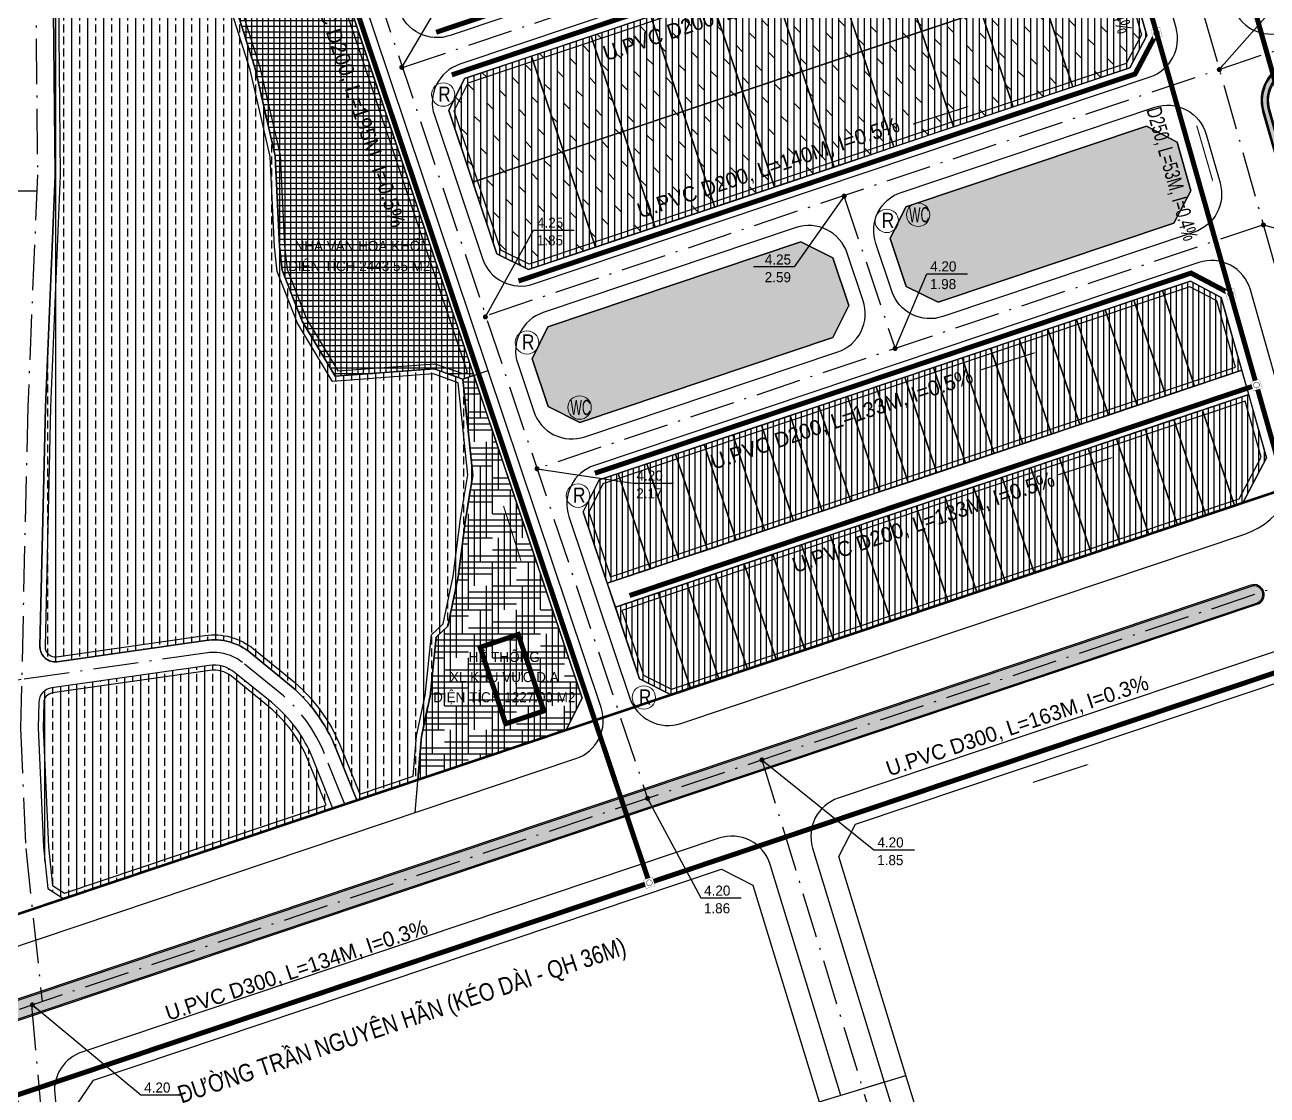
# Model space of a CAD drawing. Header units: metres. Extents: x 566631 to 571358, y 2062953 to 2068466.
# Drawn here: x 568263.9 to 568510.6, y 2065885.7 to 2066098.1 of the extents above; entities that cross this region are included whole.
import ezdxf
from ezdxf.enums import TextEntityAlignment as Align

# ---------------------------------------------------------------- set-up
doc = ezdxf.new("R2010")
doc.units = ezdxf.units.M
for name, pattern in [('ACAD_ISO10W100', [18.5, 12, -3, 0.5, -3]), ('CENTER', [2, 1.25, -0.25, 0.25, -0.25]), ('HIDDEN', [0.375, 0.25, -0.125])]:
    doc.linetypes.add(name, pattern=pattern)
doc.layers.get('0').update_dxf_attribs({"linetype": 'CONTINUOUS'})
doc.layers.add('boDnv', color=54, linetype='CONTINUOUS', lineweight=25)
for name, color, linetype in [('BoThamCo', 94, 'CONTINUOUS'), ('ChiaLo', 128, 'CENTER'), ('dat cong cong', 240, 'CONTINUOUS'), ('datHTKT', 20, 'CONTINUOUS'), ('datOBt', 42, 'CONTINUOUS'), ('datOlienke', 42, 'CONTINUOUS'), ('ddc', 32, 'CONTINUOUS'), ('ghi_chu', 7, 'CONTINUOUS'), ('hacth sdd', 8, 'CONTINUOUS'), ('hatchViaHe+LogDg', 129, 'CONTINUOUS'), ('LogDg', 7, 'CONTINUOUS'), ('LogDg phu', 7, 'CONTINUOUS'), ('loKBT', 42, 'CONTINUOUS'), ('LoLK', 6, 'CONTINUOUS'), ('RANHGIOI', 2, 'HIDDEN'), ('TimDg', 222, 'CONTINUOUS'), ('TNuoc Thai', 7, 'CONTINUOUS'), ('ViaHeS', 32, 'CONTINUOUS'), ('ViaHeSphu', 32, 'CONTINUOUS')]:
    doc.layers.add(name, color=color, linetype=linetype)
doc.styles.add('avantH', font='VHAVAN.ttf', dxfattribs={"height": 10})
doc.styles.add('DIADANH1', font='VHAVAN.ttf', dxfattribs={"height": 2})
doc.styles.add('rms', font='romans.shx', dxfattribs={"width": 0.7, "bigfont": 'vns.shx'})
doc.styles.add('solo', font='VHARIALN.ttf')
doc.styles.add('style1', font='VHARIALN.ttf', dxfattribs={"height": 1.2})
doc.styles.add('STYLE3', font='VHBODO.ttf', dxfattribs={"width": 0.8, "height": 2.2})
doc.linetypes.add('ADL', pattern='A,0.125,-0.15,["++",rms,S=0.5,R=0,X=0,Y=-0.2245],-1.35,1.125', length=2.75)
doc.linetypes.add('TNTN_LINE', pattern='A,0.5,-0.2,["TN",Standard,S=0.1,R=0,X=-0.1,Y=-0.05],-0.25', length=0.95)
doc.dimstyles.new('kichthuocnut', dxfattribs={"dimtxt": 1.1, "dimasz": 0.5, "dimexe": 0.5, "dimexo": 0.5, "dimgap": 0.5, "dimtad": 1, "dimzin": 0, "dimdsep": 46, "dimtxsty": 'solo', "dimblk": 'BOXFILLED', "dimcen": 0.09, "dimdle": 1, "dimclrd": 256, "dimclre": 256, "dimclrt": 7, "dimadec": 0, "dimazin": 0, "dimtfac": 1, "dimtix": 1, "dimtofl": 0, "dimtmove": 1, "dimatfit": 3, "dimldrblk": 'ARCHTICK', "dimfxl": 1, "dimtfill": 1, "dimtfillclr": 2, "dimtolj": 1, "dimtzin": 0, "dimlwd": -1, "dimlwe": -1, "dimarcsym": 0})

# ---------------------------------------------------------------- blocks, each defined once
blk = doc.blocks.new('hg')
at = {"layer": 'TNuoc Thai', "color": 7, "lineweight": 0, "const_width": 0.2}
blk.add_lwpolyline([(-2.5, -2.5), (2.5, -2.5), (2.5, 2.5), (-2.5, 2.5)], close=True, dxfattribs=at)
at = {"lineweight": 0}
blk.add_wipeout([(-2.5, 2.5), (2.5, 2.5), (2.5, -2.5), (-2.5, -2.5)], dxfattribs=at).dxf.layer = 'TNuoc Thai'
at = {"layer": 'TNuoc Thai', "color": 3, "lineweight": 0, "const_width": 0.25}
blk.add_lwpolyline([(-1.625, 0, 1), (1.625, 0, 1)], format="xyb", close=True, dxfattribs=at)

msp = doc.modelspace()

# ---------------------------------------------------------------- hatches: boundary and pattern name
h = msp.add_hatch()
h.set_pattern_fill('DOLMIT', color=40, scale=0.2, angle=90, style=0)
h.set_pattern_definition([(90, (568348.0354, 2066049.5479), (-1.27, 8e-17), []), (135, (568348.0354, 2066049.548), (-2.54, -2.54), [1.79605, -3.5921])])
h.paths.add_polyline_path([(568486.655, 2066096.008), (568483.281, 2066089.608), (568363.911, 2066049.548), (568357.58, 2066052.697), (568348.035, 2066081.138), (568351.185, 2066087.469), (568472.345, 2066128.13), (568478.451, 2066124.911)])
at = {"layer": 'hacth sdd'}
h = msp.add_hatch(dxfattribs=at)
h.set_pattern_fill('BRASS', color=57, scale=0.5, angle=90, style=0)
h.set_pattern_definition([(90, (568266.8794, 2065944.2158), (-3.175, 2e-16), []), (90, (568265.292, 2065944.2158), (-3.175, 2e-16), [1.5875, -0.79375])])
edge = h.paths.add_edge_path()
edge.add_line((568351.367, 2065999.908), (568352.814, 2066008.756))
edge.add_line((568352.814, 2066008.756), (568350.834, 2066027.838))
edge.add_line((568350.834, 2066027.838), (568345.173, 2066029.863))
edge.add_line((568345.173, 2066029.863), (568325.502, 2066028.388))
edge.add_line((568325.502, 2066028.388), (568318.928, 2066039.339))
edge.add_line((568318.928, 2066039.339), (568314.986, 2066049.424))
edge.add_line((568314.986, 2066049.424), (568314.464, 2066054.183))
edge.add_line((568314.464, 2066054.183), (568313.562, 2066072.149))
edge.add_line((568313.562, 2066072.149), (568309.59, 2066089.465))
edge.add_line((568309.59, 2066089.465), (568303.364, 2066109.111))
edge.add_line((568303.364, 2066109.111), (568305.458, 2066122.429))
edge.add_line((568305.458, 2066122.429), (568308.327, 2066126.268))
edge.add_line((568308.327, 2066126.268), (568298.825, 2066158.845))
edge.add_line((568298.825, 2066158.845), (568299.773, 2066167.626))
edge.add_line((568299.773, 2066167.626), (568305.156, 2066171.193))
edge.add_line((568305.156, 2066171.193), (568304.492, 2066173.17))
edge.add_line((568304.492, 2066173.17), (568298.181, 2066176.261))
edge.add_line((568298.181, 2066176.261), (568290.144, 2066173.452))
edge.add_line((568290.144, 2066173.452), (568271.612, 2066163.571))
edge.add_line((568271.612, 2066163.571), (568268.994, 2066159.159))
edge.add_line((568268.994, 2066159.159), (568269.885, 2066068.285))
edge.add_line((568269.885, 2066068.285), (568267.951, 2066022.267))
edge.add_line((568267.951, 2066022.267), (568266.879, 2065974.764))
edge.add_arc((568269.879, 2065974.697), 3, 178.70721, 278.15292)
edge.add_line((568270.304, 2065971.727), (568299.781, 2065975.95))
edge.add_arc((568301.411, 2065964.566), 11.5, 50.86865, 98.15292, ccw=False)
edge.add_line((568308.669, 2065973.487), (568316.054, 2065967.478))
edge.add_arc((568295.544, 2065942.268), 32.5, 21.86287, 50.86865, ccw=False)
edge.add_line((568325.706, 2065954.371), (568329.781, 2065944.216))
edge.add_line((568329.781, 2065944.216), (568341.902, 2065948.284))
edge.add_line((568341.902, 2065948.284), (568342.619, 2065956.87))
edge.add_line((568342.619, 2065956.87), (568344.331, 2065964.884))
edge.add_line((568344.331, 2065964.884), (568345.571, 2065976.577))
edge.add_line((568345.571, 2065976.577), (568347.85, 2065978.769))
edge.add_line((568347.85, 2065978.769), (568349.914, 2065988.549))
edge.add_line((568349.914, 2065988.549), (568351.367, 2065999.908))
at = {"layer": 'hacth sdd', "linetype": 'ByBlock'}
h = msp.add_hatch(dxfattribs=at)
h.set_pattern_fill('NET', color=1, scale=0.35, style=0)
h.set_pattern_definition([(0, (568303.3641, 2066027.8384), (0, 1.11125), []), (90, (568303.3641, 2066027.8384), (-1.11125, 7e-17), [])])
h.paths.add_polyline_path([(568319.027, 2066129.859), (568308.327, 2066126.268), (568305.458, 2066122.429), (568303.364, 2066109.111), (568309.59, 2066089.465), (568313.562, 2066072.149), (568314.464, 2066054.183), (568314.986, 2066049.424), (568318.928, 2066039.339), (568325.502, 2066028.388), (568345.173, 2066029.863), (568350.834, 2066027.838), (568353.019, 2066028.572)])
h.paths.add_polyline_path([(568315.548, 2066047.932), (568345.017, 2066047.932), (568345.017, 2066052.683), (568315.548, 2066052.683)], flags=25)
h.paths.add_polyline_path([(568316.233, 2066052.478), (568344.332, 2066052.478), (568344.332, 2066056.872), (568316.233, 2066056.872)], flags=24)
at = {"layer": 'hacth sdd'}
h = msp.add_hatch(dxfattribs=at)
h.set_pattern_fill('CROSS', color=64, scale=0.05, style=0)
h.set_pattern_definition([(0, (568509.63695, 2066071.72215), (0.3175, 0.3175), [0.15875, -0.47625]), (90, (568509.71632, 2066071.64277), (-0.3175, 0.3175), [0.15875, -0.47625])])
edge = h.paths.add_edge_path()
edge.add_arc((568517.345, 2066083.108), 7.75, 108.5515, 195.84764)
edge.add_line((568509.889, 2066080.991), (568512.418, 2066072.082))
edge.add_arc((568512.899, 2066072.219), 0.5, 195.84764, 285.84764)
edge.add_arc((568512.899, 2066072.219), 0.5, 285.84764, 375.84764)
edge.add_line((568513.38, 2066072.355), (568510.851, 2066081.264))
edge.add_arc((568517.345, 2066083.108), 6.75, 108.5515, 195.84764, ccw=False)
edge.add_line((568515.197, 2066089.507), (568554.765, 2066102.786))
edge.add_arc((568554.606, 2066103.26), 0.5, 288.5515, 378.5515)
edge.add_arc((568554.606, 2066103.26), 0.5, 18.5515, 108.5515)
edge.add_line((568554.447, 2066103.734), (568514.879, 2066090.455))
h = msp.add_hatch(dxfattribs=at)
h.set_pattern_fill('CROSS', color=64, scale=0.05, style=0)
h.set_pattern_definition([(0, (568435.68246, 2066043.07248), (0.3175, 0.3175), [0.15875, -0.47625]), (90, (568435.76183, 2066042.9931), (-0.3175, 0.3175), [0.15875, -0.47625])])
h.paths.add_polyline_path([(568492.029, 2066058.79), (568495.404, 2066065.19), (568492.667, 2066074.832), (568486.561, 2066078.051), (568438.832, 2066062.033), (568435.682, 2066055.702), (568438.864, 2066046.222), (568445.195, 2066043.072)])
h = msp.add_hatch(dxfattribs=at)
h.set_pattern_fill('CROSS', color=64, scale=0.05, style=0)
h.set_pattern_definition([(0, (568364.5796, 2066019.2107), (0.3175, 0.3175), [0.15875, -0.47625]), (90, (568364.65898, 2066019.13133), (-0.3175, 0.3175), [0.15875, -0.47625])])
h.paths.add_polyline_path([(568427.488, 2066042.404), (568424.306, 2066051.884), (568417.975, 2066055.034), (568367.729, 2066038.171), (568364.58, 2066031.84), (568367.761, 2066022.36), (568374.092, 2066019.211), (568424.338, 2066036.073)])
h = msp.add_hatch(dxfattribs=at)
h.set_pattern_fill('ANSI31', color=30, scale=0.35, angle=45, style=0)
h.set_pattern_definition([(90, (568374.7606, 2065987.2827), (-1.11125, 1e-16), [])])
h.paths.add_polyline_path([(568505.517, 2066029.562), (568501.415, 2066044.014), (568495.31, 2066047.233), (568377.91, 2066007.834), (568374.761, 2066001.503), (568379.533, 2065987.283)])
h = msp.add_hatch(dxfattribs=at)
h.set_pattern_fill('HOUND', color=8, scale=0.75, style=0)
h.paths.add_polyline_path([(568353.019, 2066028.572), (568350.834, 2066027.838), (568352.814, 2066008.756), (568351.367, 2065999.908), (568349.914, 2065988.549), (568347.85, 2065978.769), (568345.571, 2065976.577), (568344.331, 2065964.884), (568342.619, 2065956.87), (568341.902, 2065948.284), (568371.37, 2065958.173), (568374.52, 2065964.504)])
h.paths.add_polyline_path([(568351.328, 2065970.304), (568366.806, 2065970.304), (568366.806, 2065975.428), (568351.328, 2065975.428)], flags=24)
h.paths.add_polyline_path([(568347.88, 2065966.442), (568370.253, 2065966.442), (568370.253, 2065970.528), (568347.88, 2065970.528)], flags=24)
h.paths.add_polyline_path([(568344.332, 2065962.367), (568373.801, 2065962.367), (568373.801, 2065967.117), (568344.332, 2065967.117)], flags=24)
h = msp.add_hatch(dxfattribs=at)
h.set_pattern_fill('ANSI31', color=30, scale=0.35, angle=45, style=0)
h.set_pattern_definition([(90, (568381.1238, 2065965.1725), (-1.11125, 1e-16), [])])
h.paths.add_polyline_path([(568505.716, 2066003.259), (568510.44, 2066012.22), (568506.884, 2066024.747), (568381.124, 2065982.543), (568385.896, 2065968.322), (568392.227, 2065965.173)])
h = msp.add_hatch(dxfattribs=at)
h.set_pattern_fill('CROSS', color=64, scale=0.05, style=0)
h.set_pattern_definition([(0, (568124.4922, 2065856.43456), (0.3175, 0.3175), [0.15875, -0.47625]), (90, (568124.5716, 2065856.3552), (-0.3175, 0.3175), [0.15875, -0.47625])])
edge = h.paths.add_edge_path()
edge.add_line((568507.402, 2065986.684), (568218.89, 2065889.861))
edge.add_arc((568219.129, 2065889.15), 0.75, 108.5515, 198.5515)
edge.add_line((568218.418, 2065888.911), (568219.054, 2065887.015))
edge.add_arc((568219.765, 2065887.254), 0.75, 198.5515, 288.5515)
edge.add_line((568220.004, 2065886.543), (568508.515, 2065983.366))
edge.add_arc((568507.958, 2065985.025), 1.75, 288.5515, 468.5515)
h = msp.add_hatch(dxfattribs=at)
h.set_pattern_fill('BRASS', color=57, scale=0.5, angle=90, style=0)
edge = h.paths.add_edge_path()
edge.add_arc((568295.544, 2065942.268), 27.5, 21.86287, 50.86865)
edge.add_line((568312.899, 2065963.6), (568305.514, 2065969.608))
edge.add_arc((568301.411, 2065964.566), 6.5, 50.86865, 98.15292)
edge.add_line((568300.49, 2065971), (568269.202, 2065966.518))
edge.add_arc((568269.627, 2065963.548), 3, 98.15292, 178.70721)
edge.add_line((568266.628, 2065963.616), (568266.515, 2065958.605))
edge.add_line((568266.515, 2065958.605), (568267.551, 2065934.917))
edge.add_line((568267.551, 2065934.917), (568268.427, 2065926.716))
edge.add_line((568268.427, 2065926.716), (568271.59, 2065924.687))
edge.add_line((568271.59, 2065924.687), (568325.032, 2065942.622))
edge.add_line((568325.032, 2065942.622), (568321.066, 2065952.509))

# ---------------------------------------------------------------- linework, layer by layer
at = {"layer": 'boDnv', "color": 10, "linetype": 'ADL', "ltscale": 0.25}
msp.add_lwpolyline([(568269.997, 2066158.889), (568270.885, 2066068.269), (568268.951, 2066022.235), (568267.879, 2065974.742, 0.4633665), (568270.162, 2065972.717), (568299.639, 2065976.94, -0.2092947), (568309.3, 2065974.262), (568316.685, 2065968.254, -0.1272417), (568326.634, 2065954.743), (568330.357, 2065945.464), (568340.961, 2065949.023), (568341.628, 2065957.017), (568343.343, 2065965.042), (568344.615, 2065977.045), (568346.935, 2065979.276), (568348.927, 2065988.716), (568350.378, 2066000.052), (568351.805, 2066008.786), (568349.904, 2066027.109), (568345.036, 2066028.85), (568324.962, 2066027.345), (568318.027, 2066038.897), (568314.007, 2066049.183), (568313.466, 2066054.103), (568312.568, 2066072.011), (568308.624, 2066089.202), (568302.34, 2066109.034)], format="xyb", dxfattribs=at)
for points in [[(568318.397, 2066128.593), (568308.941, 2066125.42), (568306.407, 2066122.029), (568304.389, 2066109.189), (568310.556, 2066089.728), (568314.557, 2066072.287), (568315.461, 2066054.263), (568315.966, 2066049.664), (568319.829, 2066039.781), (568326.042, 2066029.431), (568345.31, 2066030.876), (568350.845, 2066028.897), (568351.753, 2066029.202)], [(568485.584, 2066096.121), (568482.583, 2066090.428), (568363.986, 2066050.628), (568358.396, 2066053.408), (568349.115, 2066081.064), (568351.896, 2066086.653), (568472.258, 2066127.046), (568477.606, 2066124.226)], [(568504.295, 2066030.207), (568500.57, 2066043.329), (568495.222, 2066046.149), (568378.621, 2066007.018), (568375.84, 2066001.429), (568380.163, 2065988.549)], [(568505.018, 2066004.079), (568509.369, 2066012.332), (568506.209, 2066023.466), (568382.39, 2065981.913), (568386.712, 2065969.033), (568392.302, 2065966.252)]]:
    msp.add_lwpolyline(points, close=True, dxfattribs=at)
msp.add_lwpolyline([(568320.138, 2065952.136, 0.1272417), (568312.268, 2065962.824), (568304.883, 2065968.833, 0.2092947), (568300.631, 2065970.011), (568269.343, 2065965.528, 0.3667116), (568267.628, 2065963.593), (568267.515, 2065958.615), (568268.549, 2065934.992), (568269.37, 2065927.299), (568271.726, 2065925.788), (568323.71, 2065943.233)], format="xyb", close=True, dxfattribs=at)
at = {"layer": 'BoThamCo'}
for points in [[(568514.879, 2066090.455, 0.4004581), (568509.889, 2066080.991), (568512.418, 2066072.082, 0.4142136), (568513.036, 2066071.738, 0.4142136), (568513.38, 2066072.355), (568510.851, 2066081.264, -0.4004581), (568515.197, 2066089.507), (568554.765, 2066102.786, 0.4142136), (568555.08, 2066103.419, 0.4142136), (568554.447, 2066103.734)], [(568507.402, 2065986.684), (568218.89, 2065889.861, 0.4142136), (568218.418, 2065888.911), (568219.054, 2065887.015, 0.4142136), (568220.004, 2065886.543), (568508.515, 2065983.366, 1)]]:
    msp.add_lwpolyline(points, format="xyb", close=True, dxfattribs=at)
for points in [[(568492.029, 2066058.79), (568495.404, 2066065.19), (568492.667, 2066074.832), (568486.561, 2066078.051), (568438.832, 2066062.033), (568435.682, 2066055.702), (568438.864, 2066046.222), (568445.195, 2066043.072)], [(568427.488, 2066042.404), (568424.306, 2066051.884), (568417.975, 2066055.034), (568367.729, 2066038.171), (568364.58, 2066031.84), (568367.761, 2066022.36), (568374.092, 2066019.211), (568424.338, 2066036.073)]]:
    msp.add_lwpolyline(points, close=True, dxfattribs=at)
at = {"layer": 'ChiaLo', "ltscale": 5}
for points in [[(568341.359, 2065941.773), (568342.619, 2065956.87), (568344.331, 2065964.884), (568345.571, 2065976.577), (568347.85, 2065978.769), (568349.914, 2065988.549), (568351.367, 2065999.908), (568352.814, 2066008.756), (568350.834, 2066027.838), (568345.173, 2066029.863), (568325.502, 2066028.388), (568318.928, 2066039.339), (568314.986, 2066049.424), (568314.464, 2066054.183), (568313.562, 2066072.149), (568309.59, 2066089.465), (568303.364, 2066109.111), (568305.458, 2066122.429), (568308.327, 2066126.268), (568298.825, 2066158.845), (568299.773, 2066167.626), (568307.745, 2066172.908)], [(568471.987, 2066085.818), (568459.261, 2066123.739)], [(568460.137, 2066081.841), (568447.411, 2066119.762)], [(568448.287, 2066077.864), (568435.56, 2066115.785)], [(568436.436, 2066073.887), (568423.71, 2066111.808)], [(568482.553, 2066110.46), (568352.808, 2066066.918)], [(568424.586, 2066069.91), (568411.859, 2066107.831)], [(568412.735, 2066065.933), (568400.009, 2066103.855)], [(568400.885, 2066061.956), (568388.158, 2066099.878)], [(568389.034, 2066057.979), (568376.308, 2066095.901)], [(568377.184, 2066054.002), (568364.457, 2066091.924)], [(568489.779, 2066045.377), (568496.142, 2066026.416)], [(568484.09, 2066043.468), (568490.453, 2066024.507)], [(568478.402, 2066041.559), (568484.765, 2066022.598)], [(568467.026, 2066037.741), (568473.389, 2066018.78)], [(568472.714, 2066039.65), (568479.077, 2066020.689)], [(568461.337, 2066035.832), (568467.701, 2066016.871)], [(568455.649, 2066033.923), (568462.012, 2066014.962)], [(568449.961, 2066032.014), (568456.324, 2066013.053)], [(568350.834, 2066027.838), (568355.863, 2066029.526)], [(568505.517, 2066029.562), (568379.533, 2065987.283)], [(568444.948, 2066009.236), (568438.584, 2066028.196)], [(568444.273, 2066030.105), (568450.636, 2066011.144)], [(568432.896, 2066026.287), (568439.259, 2066007.327)], [(568506.884, 2066024.747), (568381.124, 2065982.543)], [(568427.208, 2066024.378), (568433.571, 2066005.418)], [(568415.832, 2066020.561), (568422.195, 2066001.6)], [(568421.52, 2066022.469), (568427.883, 2066003.509)], [(568497.732, 2066021.676), (568504.096, 2066002.715)], [(568410.143, 2066018.652), (568416.506, 2065999.691)], [(568486.356, 2066017.858), (568492.719, 2065998.897)], [(568492.044, 2066019.767), (568498.407, 2066000.806)], [(568404.455, 2066016.743), (568410.818, 2065997.782)], [(568480.668, 2066015.949), (568487.031, 2065996.988)], [(568393.079, 2066012.925), (568399.442, 2065993.964)], [(568398.767, 2066014.834), (568405.13, 2065995.873)], [(568474.98, 2066014.04), (568481.343, 2065995.079)], [(568387.39, 2066011.016), (568393.754, 2065992.055)], [(568469.291, 2066012.131), (568475.654, 2065993.17)], [(568381.702, 2066009.107), (568388.065, 2065990.146)], [(568457.915, 2066008.313), (568464.278, 2065989.352)], [(568463.603, 2066010.222), (568469.966, 2065991.261)], [(568452.227, 2066006.404), (568458.59, 2065987.444)], [(568452.902, 2065985.535), (568446.538, 2066004.495)], [(568435.162, 2066000.677), (568441.525, 2065981.717)], [(568440.85, 2066002.586), (568447.213, 2065983.626)], [(568429.474, 2065998.769), (568435.837, 2065979.808)], [(568423.785, 2065996.86), (568430.149, 2065977.899)], [(568418.097, 2065994.951), (568424.46, 2065975.99)], [(568406.721, 2065991.133), (568413.084, 2065972.172)], [(568412.409, 2065993.042), (568418.772, 2065974.081)], [(568401.033, 2065989.224), (568407.396, 2065970.263)], [(568395.344, 2065987.315), (568401.707, 2065968.354)], [(568389.656, 2065985.406), (568396.019, 2065966.445)]]:
    msp.add_lwpolyline(points, dxfattribs=at)
at = {"layer": 'dat cong cong'}
msp.add_lwpolyline([(568319.027, 2066129.859), (568308.327, 2066126.268), (568305.458, 2066122.429), (568303.364, 2066109.111), (568309.59, 2066089.465), (568313.562, 2066072.149), (568314.464, 2066054.183), (568314.986, 2066049.424), (568318.928, 2066039.339), (568325.502, 2066028.388), (568345.173, 2066029.863), (568350.834, 2066027.838), (568353.019, 2066028.572)], close=True, dxfattribs=at)
at = {"layer": 'datHTKT'}
msp.add_lwpolyline([(568353.019, 2066028.572), (568350.834, 2066027.838), (568352.814, 2066008.756), (568351.367, 2065999.908), (568349.914, 2065988.549), (568347.85, 2065978.769), (568345.571, 2065976.577), (568344.331, 2065964.884), (568342.619, 2065956.87), (568341.902, 2065948.284), (568371.37, 2065958.173), (568374.52, 2065964.504)], close=True, dxfattribs=at)
at = {"layer": 'datOBt'}
msp.add_lwpolyline([(568486.655, 2066096.008), (568483.281, 2066089.608), (568363.911, 2066049.548), (568357.58, 2066052.697), (568348.035, 2066081.138), (568351.185, 2066087.469), (568472.345, 2066128.13), (568478.451, 2066124.911)], close=True, dxfattribs=at)
at = {"layer": 'datOlienke'}
for points in [[(568505.517, 2066029.562), (568501.415, 2066044.014), (568495.31, 2066047.233), (568377.91, 2066007.834), (568374.761, 2066001.503), (568379.533, 2065987.283)], [(568505.716, 2066003.259), (568510.44, 2066012.22), (568506.884, 2066024.747), (568381.124, 2065982.543), (568385.896, 2065968.322), (568392.227, 2065965.173)]]:
    msp.add_lwpolyline(points, close=True, dxfattribs=at)
at = {"layer": 'ddc'}
msp.add_lwpolyline([(568268.994, 2066159.159), (568269.885, 2066068.285), (568267.951, 2066022.267), (568266.879, 2065974.764, 0.4633665), (568270.304, 2065971.727), (568299.781, 2065975.95, -0.2092947), (568308.669, 2065973.487), (568316.054, 2065967.478, -0.1272417), (568325.706, 2065954.371), (568329.781, 2065944.216), (568341.902, 2065948.284), (568342.619, 2065956.87), (568344.331, 2065964.884), (568345.571, 2065976.577), (568347.85, 2065978.769), (568349.914, 2065988.549), (568351.367, 2065999.908), (568352.814, 2066008.756), (568350.834, 2066027.838), (568345.173, 2066029.863), (568325.502, 2066028.388), (568318.928, 2066039.339), (568314.986, 2066049.424), (568314.464, 2066054.183), (568313.562, 2066072.149), (568309.59, 2066089.465), (568303.364, 2066109.111)], format="xyb", dxfattribs=at)
msp.add_lwpolyline([(568321.066, 2065952.509, 0.1272417), (568312.899, 2065963.6), (568305.514, 2065969.608, 0.2092947), (568300.49, 2065971), (568269.202, 2065966.518, 0.3667116), (568266.628, 2065963.616), (568266.515, 2065958.605), (568267.551, 2065934.917), (568268.427, 2065926.716), (568271.59, 2065924.687), (568325.032, 2065942.622)], format="xyb", close=True, dxfattribs=at)
at = {"layer": 'hatchViaHe+LogDg', "color": 158, "const_width": 1}
msp.add_lwpolyline([(568354.261, 2065974.582), (568361.845, 2065977.127), (568366.935, 2065961.959), (568359.351, 2065959.414), (568354.261, 2065974.582)], close=True, dxfattribs=at)
at = {"layer": 'LogDg'}
for points in [[(568500.584, 2066140.771, 0.4004581), (568495.433, 2066131.002), (568503.634, 2066102.111, 0.4281041), (568513.876, 2066096.711), (568686.467, 2066154.632, 0.4210432), (568691.445, 2066164.937), (568681.238, 2066193.156, 0.4074168), (568671.17, 2066198.019)], [(568394.136, 2065959.484), (568506.122, 2065997.066, 0.4004581), (568515.78, 2066015.383), (568507.214, 2066045.556, 0.4281041), (568496.973, 2066050.956), (568376.956, 2066010.678, 0.4142136), (568371.917, 2066000.549), (568384.006, 2065964.523, 0.4142136)]]:
    msp.add_lwpolyline(points, format="xyb", close=True, dxfattribs=at)
for points in [[(568422.86, 2066178.977, -0.2193632), (568427.453, 2066174.103), (568432.66, 2066158.587, 0.4142136), (568442.789, 2066153.548), (568465.671, 2066161.226, -0.4281041), (568475.912, 2066155.827), (568478.236, 2066147.641, -0.4004581), (568473.085, 2066137.872), (568348.321, 2066096.002, -0.4142136), (568338.192, 2066101.041), (568313.149, 2066175.664, -0.4208282), (568317.708, 2066184.575, -0.1728138), (568419.311, 2066180.408), (568422.86, 2066178.977)], [(568307.511, 2066173.603, 0.4178496), (568298.566, 2066177.984), (568289.54, 2066174.83), (568218.087, 2066136.73, 0.0071825), (568214.276, 2066134.627), (568168.395, 2066108.443, 0.398341), (568165.207, 2066097.914, -0.0869341), (568180.736, 2066046.002), (568195.508, 2065920.579), (568197.503, 2065908.217, 0.4630471), (568213.167, 2065898.752), (568373.279, 2065952.485, 0.4142136), (568378.318, 2065962.614), (568307.511, 2066173.603)], [(568492.452, 2066097.561), (568484.25, 2066126.453, 0.4281041), (568474.009, 2066131.853), (568350.23, 2066090.314, 0.4142136), (568345.191, 2066080.184), (568354.736, 2066051.743, 0.4142136), (568364.866, 2066046.704), (568487.301, 2066087.793, 0.4004581), (568492.452, 2066097.561)], [(568514.8, 2066090.692, 0.4004581), (568509.649, 2066080.923), (568512.178, 2066072.014, 0.4142136), (568513.104, 2066071.497, 0.4142136), (568513.621, 2066072.424), (568511.092, 2066081.333, -0.4004581), (568515.277, 2066089.27), (568554.845, 2066102.549, 0.4142136), (568555.317, 2066103.498, 0.4142136), (568554.368, 2066103.971), (568514.8, 2066090.692)], [(568498.466, 2066076.374), (568501.2, 2066066.743, -0.4004581), (568496.049, 2066056.974), (568446.149, 2066040.228, -0.4142136), (568436.02, 2066045.267), (568432.838, 2066054.748, -0.4142136), (568437.877, 2066064.877), (568488.225, 2066081.774, -0.4281041), (568498.466, 2066076.374)], [(568425.293, 2066033.229, 0.4142136), (568430.332, 2066043.358), (568427.15, 2066052.839, 0.4142136), (568417.021, 2066057.878), (568366.775, 2066041.016, 0.4142136), (568361.735, 2066030.886), (568364.917, 2066021.406, 0.4142136), (568375.047, 2066016.367), (568425.293, 2066033.229)], [(568731.777, 2066022.932, -0.1246658), (568711.594, 2066031.927, 0.2629368), (568692.15, 2066034.926, -0.0093449), (568656.521, 2066022.224), (568551.613, 2065987.017, 0.4052568), (568542.025, 2065968.463), (568550.923, 2065938.978), (568539.435, 2065935.51), (568530.909, 2065963.762, 0.4232274), (568511.776, 2065973.648), (568425.403, 2065944.662, 0.4065199), (568420.3, 2065934.733), (568434.533, 2065888.3), (568425.929, 2065885.662), (568411.888, 2065931.466, 0.4219493), (568401.694, 2065936.705), (568275.221, 2065894.261, 0.3468311), (568269.797, 2065885.971), (568270.818, 2065874.448, 0.1098508), (568280.271, 2065844.652), (568275.082, 2065841.639, -0.1098508), (568264.842, 2065873.919), (568264.286, 2065880.185, 0.4849671), (568253.772, 2065887.064)], [(568507.322, 2065986.921), (568218.811, 2065890.098, 0.4142136), (568218.181, 2065888.832), (568218.817, 2065886.936, 0.4142136), (568220.083, 2065886.306), (568508.595, 2065983.129, 1), (568507.322, 2065986.921)]]:
    msp.add_lwpolyline(points, format="xyb", dxfattribs=at)
at = {"layer": 'LogDg phu', "linetype": 'HIDDEN', "ltscale": 50}
msp.add_lwpolyline([(568434.533, 2065888.3), (568471.141, 2065768.878, 0.4105758), (568481.039, 2065763.545), (568563.046, 2065787.572), (568574.634, 2065790.968, 0.4165875), (568580.044, 2065800.956), (568539.435, 2065935.51)], format="xyb", dxfattribs=at)
at = {"layer": 'loKBT'}
for points in [[(568447.411, 2066119.762), (568435.56, 2066115.785), (568441.923, 2066096.825), (568453.774, 2066100.802)], [(568435.56, 2066115.785), (568423.71, 2066111.808), (568430.073, 2066092.848), (568441.923, 2066096.825)], [(568423.71, 2066111.808), (568411.859, 2066107.831), (568418.222, 2066088.871), (568430.073, 2066092.848)], [(568482.553, 2066110.46), (568465.624, 2066104.779), (568471.987, 2066085.818), (568483.281, 2066089.608), (568486.655, 2066096.008)], [(568411.859, 2066107.831), (568400.009, 2066103.855), (568406.372, 2066084.894), (568418.222, 2066088.871)], [(568465.624, 2066104.779), (568453.774, 2066100.802), (568460.137, 2066081.841), (568471.987, 2066085.818)], [(568400.009, 2066103.855), (568388.158, 2066099.878), (568394.521, 2066080.917), (568406.372, 2066084.894)], [(568388.158, 2066099.878), (568376.308, 2066095.901), (568382.671, 2066076.94), (568394.521, 2066080.917)], [(568453.774, 2066100.802), (568441.923, 2066096.825), (568448.287, 2066077.864), (568460.137, 2066081.841)], [(568441.923, 2066096.825), (568430.073, 2066092.848), (568436.436, 2066073.887), (568448.287, 2066077.864)], [(568376.308, 2066095.901), (568364.457, 2066091.924), (568370.821, 2066072.963), (568382.671, 2066076.94)], [(568364.457, 2066091.924), (568351.185, 2066087.469), (568348.035, 2066081.138), (568352.808, 2066066.918), (568370.821, 2066072.963)], [(568430.073, 2066092.848), (568418.222, 2066088.871), (568424.586, 2066069.91), (568436.436, 2066073.887)], [(568418.222, 2066088.871), (568406.372, 2066084.894), (568412.735, 2066065.933), (568424.586, 2066069.91)], [(568406.372, 2066084.894), (568394.521, 2066080.917), (568400.885, 2066061.956), (568412.735, 2066065.933)], [(568394.521, 2066080.917), (568382.671, 2066076.94), (568389.034, 2066057.979), (568400.885, 2066061.956)], [(568382.671, 2066076.94), (568370.821, 2066072.963), (568377.184, 2066054.002), (568389.034, 2066057.979)], [(568370.821, 2066072.963), (568352.808, 2066066.918), (568357.58, 2066052.697), (568363.911, 2066049.548), (568377.184, 2066054.002)]]:
    msp.add_lwpolyline(points, close=True, dxfattribs=at)
at = {"layer": 'LoLK'}
for points in [[(568489.779, 2066045.377), (568484.09, 2066043.468), (568490.453, 2066024.507), (568496.142, 2066026.416)], [(568501.415, 2066044.014), (568495.31, 2066047.233), (568489.779, 2066045.377), (568496.142, 2066026.416), (568505.517, 2066029.562)], [(568484.09, 2066043.468), (568478.402, 2066041.559), (568484.765, 2066022.598), (568490.453, 2066024.507)], [(568481.902, 2066031.13), (568478.402, 2066041.559), (568472.714, 2066039.65), (568479.077, 2066020.689), (568484.765, 2066022.598)], [(568467.026, 2066037.741), (568461.337, 2066035.832), (568467.701, 2066016.871), (568473.389, 2066018.78)], [(568472.714, 2066039.65), (568467.026, 2066037.741), (568473.389, 2066018.78), (568479.077, 2066020.689)], [(568461.337, 2066035.832), (568455.649, 2066033.923), (568462.012, 2066014.962), (568467.701, 2066016.871)], [(568455.649, 2066033.923), (568449.961, 2066032.014), (568456.324, 2066013.053), (568462.012, 2066014.962)], [(568449.961, 2066032.014), (568444.273, 2066030.105), (568450.636, 2066011.144), (568456.324, 2066013.053)], [(568438.584, 2066028.196), (568432.896, 2066026.287), (568439.259, 2066007.327), (568444.948, 2066009.236)], [(568444.273, 2066030.105), (568438.584, 2066028.196), (568444.948, 2066009.236), (568450.636, 2066011.144)], [(568432.896, 2066026.287), (568427.208, 2066024.378), (568433.571, 2066005.418), (568439.259, 2066007.327)], [(568427.208, 2066024.378), (568421.52, 2066022.469), (568427.883, 2066003.509), (568433.571, 2066005.418)], [(568506.884, 2066024.747), (568497.732, 2066021.676), (568504.096, 2066002.715), (568505.716, 2066003.259), (568510.44, 2066012.22)], [(568415.832, 2066020.561), (568410.143, 2066018.652), (568416.506, 2065999.691), (568422.195, 2066001.6)], [(568421.52, 2066022.469), (568415.832, 2066020.561), (568422.195, 2066001.6), (568427.883, 2066003.509)], [(568497.732, 2066021.676), (568492.044, 2066019.767), (568498.407, 2066000.806), (568504.096, 2066002.715)], [(568410.143, 2066018.652), (568404.455, 2066016.743), (568410.818, 2065997.782), (568416.506, 2065999.691)], [(568489.219, 2066009.326), (568486.356, 2066017.858), (568480.668, 2066015.949), (568487.031, 2065996.988), (568492.719, 2065998.897)], [(568492.044, 2066019.767), (568486.356, 2066017.858), (568492.719, 2065998.897), (568498.407, 2066000.806)], [(568404.455, 2066016.743), (568398.767, 2066014.834), (568405.13, 2065995.873), (568410.818, 2065997.782)], [(568480.668, 2066015.949), (568474.98, 2066014.04), (568481.343, 2065995.079), (568487.031, 2065996.988)], [(568393.079, 2066012.925), (568387.39, 2066011.016), (568393.754, 2065992.055), (568399.442, 2065993.964)], [(568398.767, 2066014.834), (568393.079, 2066012.925), (568396.578, 2066002.496), (568399.442, 2065993.964), (568405.13, 2065995.873)], [(568474.98, 2066014.04), (568469.291, 2066012.131), (568475.654, 2065993.17), (568481.343, 2065995.079)], [(568387.39, 2066011.016), (568381.702, 2066009.107), (568388.065, 2065990.146), (568393.754, 2065992.055)], [(568469.291, 2066012.131), (568463.603, 2066010.222), (568469.966, 2065991.261), (568475.654, 2065993.17)], [(568381.702, 2066009.107), (568377.91, 2066007.834), (568374.761, 2066001.503), (568379.533, 2065987.283), (568388.065, 2065990.146)], [(568457.915, 2066008.313), (568452.227, 2066006.404), (568458.59, 2065987.444), (568464.278, 2065989.352)], [(568463.603, 2066010.222), (568457.915, 2066008.313), (568464.278, 2065989.352), (568469.966, 2065991.261)], [(568452.227, 2066006.404), (568446.538, 2066004.495), (568452.902, 2065985.535), (568458.59, 2065987.444)], [(568446.538, 2066004.495), (568440.85, 2066002.586), (568447.213, 2065983.626), (568452.902, 2065985.535)], [(568435.162, 2066000.677), (568429.474, 2065998.769), (568435.837, 2065979.808), (568441.525, 2065981.717)], [(568440.85, 2066002.586), (568435.162, 2066000.677), (568441.525, 2065981.717), (568447.213, 2065983.626)], [(568429.474, 2065998.769), (568423.785, 2065996.86), (568430.149, 2065977.899), (568435.837, 2065979.808)], [(568423.785, 2065996.86), (568418.097, 2065994.951), (568424.46, 2065975.99), (568430.149, 2065977.899)], [(568418.097, 2065994.951), (568412.409, 2065993.042), (568418.772, 2065974.081), (568424.46, 2065975.99)], [(568406.721, 2065991.133), (568401.033, 2065989.224), (568407.396, 2065970.263), (568413.084, 2065972.172)], [(568412.409, 2065993.042), (568406.721, 2065991.133), (568413.084, 2065972.172), (568418.772, 2065974.081)], [(568401.033, 2065989.224), (568395.344, 2065987.315), (568401.707, 2065968.354), (568407.396, 2065970.263)], [(568395.344, 2065987.315), (568389.656, 2065985.406), (568396.019, 2065966.445), (568401.707, 2065968.354)], [(568389.656, 2065985.406), (568381.124, 2065982.543), (568385.896, 2065968.322), (568392.227, 2065965.173), (568396.019, 2065966.445)]]:
    msp.add_lwpolyline(points, close=True, dxfattribs=at)
at = {"layer": 'RANHGIOI', "color": 1, "ltscale": 9, "const_width": 0.5}
msp.add_lwpolyline([(568198.209, 2065900.061), (568647.001, 2066050.673, 0.0506838), (568827.906, 2066132.562), (568998.799, 2066231.855), (569157.481, 2066320.398, 0.0065941)], format="xyb", dxfattribs=at)
at = {"layer": 'TimDg', "linetype": 'ACAD_ISO10W100', "ltscale": 0.75}
for points in [[(569579.458, 2066552.489), (569316.691, 2066388.631, -0.0121561), (569316.482, 2066388.507), (569007.707, 2066216.212), (568836.949, 2066116.999, -0.0506838), (568652.728, 2066033.609), (568203.78, 2065882.944), (567811.807, 2065759.32)], [(568230.685, 2066348.017), (568234.768, 2066282.954), (568246.814, 2066232.904, 0.0276131), (568251.571, 2066217.046), (568256.105, 2066204.491, -0.0217912), (568260.005, 2066192.018), (568263.551, 2066178.662, -0.0624974), (568265.439, 2066164.72), (568266.384, 2066068.341), (568264.453, 2066022.38), (568263.013, 2065958.568), (568264.059, 2065934.654), (568267.305, 2065904.263)], [(568338.847, 2066089.658), (568682.162, 2066204.873, 0.0508293), (568687.704, 2066207.383), (568920.216, 2066342.658)], [(568266.205, 2066065.149), (568223.408, 2066064.844, 0.0423945), (568213.295, 2066063.912), (568175.94, 2066057.246)], [(568327.482, 2065943.23), (568323.386, 2065953.44, 0.1272417), (568314.477, 2065965.539), (568307.091, 2065971.547, 0.2092947), (568300.135, 2065973.475), (568263.158, 2065968.178), (568216.197, 2065960.13, -0.0383809), (568200.933, 2065958.706), (568190.105, 2065958.529)], [(568410.23, 2065952.228), (568524.439, 2065579.655, -0.0555578), (568529.572, 2065552.442), (568531.61, 2065525.486)], [(568410.23, 2065952.228), (568524.439, 2065579.655, -0.0555578), (568529.572, 2065552.442), (568531.61, 2065525.486)], [(568410.23, 2065952.228), (568524.439, 2065579.655, -0.0555578), (568529.572, 2065552.442), (568540.506, 2065407.784), (568540.726, 2065406.236, 0.0913314), (568546.476, 2065389.058), (568583.49, 2065322.125, -0.1681187), (568588.384, 2065300.994), (568579.34, 2065215.64, 0.1373498), (568581.735, 2065186.132), (568589.397, 2065165.399), (568616.643, 2065108.891), (568639.664, 2065072.232, -0.0773529), (568654.856, 2065042.064), (568671.017, 2064991.978), (568699.97, 2064913.431)], [(568265.226, 2065903.565), (568267.83, 2065874.183, 0.1098508), (568277.677, 2065843.146), (568347.197, 2065723.407, -0.1702173), (568356.513, 2065674.662), (568326.503, 2065473.888, 0.1058689), (568328.467, 2065442.54), (568369.207, 2065297.335, 0.0448468), (568373.976, 2065284.783), (568420.613, 2065188.925, 0.0776911), (568433.844, 2065169.907), (568466.548, 2065135.701, -0.0814564), (568480.263, 2065115.67), (568516.343, 2065038.597, 0.0486268), (568523.763, 2065026.077), (568537.078, 2065007.899, -0.1100605), (568550.17, 2064978.019), (568563.196, 2064911.618)]]:
    msp.add_lwpolyline(points, format="xyb", dxfattribs=at)
for points in [[(568414.779, 2066393.153), (568528.662, 2065991.973)], [(568307.134, 2066184.156), (568387.525, 2065944.608)], [(568706.63, 2066158.234), (568355.392, 2066040.36)], [(568426.495, 2066064.222), (568436.676, 2066033.885)], [(568509.799, 2066058.424), (568365.573, 2066010.023)]]:
    msp.add_lwpolyline(points, dxfattribs=at)
at = {"layer": 'TNuoc Thai', "color": 7, "linetype": 'TNTN_LINE', "ltscale": 8}
for points in [[(568345.544, 2066096.652, 1, 1, 0), (568470.111, 2066138.456, 1, 1, 0), (568474.384, 2066146.56, 0, 0, 0)], [(568348.64, 2066088.198, 1, 1, 0), (568472.477, 2066129.757, 1, 1, 0), (568480.33, 2066125.616, 0, 0, 0)], [(568361.899, 2066047.29, 1, 1, 0), (568484.327, 2066088.377, 1, 1, 0), (568488.6, 2066096.481, 0, 0, 0)], [(568377.059, 2066009.131, 1, 1, 0), (568495.441, 2066048.859, 1, 1, 0), (568503.294, 2066044.719, 0, 0, 0)], [(568383.957, 2065984.864, 1, 1, 0), (568508.427, 2066026.636, 1, 1, 0)]]:
    msp.add_lwpolyline(points, format="xyseb", dxfattribs=at)
at = {"layer": 'TNuoc Thai', "color": 7, "linetype": 'TNTN_LINE', "ltscale": 8, "const_width": 1}
for points in [[(568320.704, 2066128.007), (568387.876, 2065927.849)], [(568507.555, 2066102.948), (568522.249, 2066051.186)], [(568387.876, 2065927.849), (568542.527, 2065979.749)], [(568260.604, 2065885.137), (568387.876, 2065927.849)]]:
    msp.add_lwpolyline(points, dxfattribs=at)
at = {"layer": 'TNuoc Thai'}
for points in [[(568440.22, 2066078.43, 0.221, 0.221, 0), (568448.982, 2066081.214, 1.106, 0, 0), (568451.39, 2066081.979, 0, 0, 0)], [(568496.564, 2066078.15, 0.221, 0.221, 0), (568499.119, 2066069.319, 1.106, 0, 0), (568499.821, 2066066.892, 0, 0, 0)], [(568453.469, 2066029.578, 0.221, 0.221, 0), (568462.232, 2066032.362, 1.106, 0, 0), (568464.639, 2066033.127, 0, 0, 0)], [(568468.8, 2066008.747, 0.221, 0.221, 0), (568477.562, 2066011.531, 1.106, 0, 0), (568479.97, 2066012.296, 0, 0, 0)], [(568358.915, 2066002.664, 0.221, 0.221, 0), (568361.699, 2065993.902, 1.106, 0, 0), (568362.464, 2065991.494, 0, 0, 0)], [(568464.03, 2065947.768, 0.221, 0.221, 0), (568472.771, 2065950.616, 1.106, 0, 0), (568475.174, 2065951.399, 0, 0, 0)]]:
    msp.add_lwpolyline(points, format="xyseb", dxfattribs=at)
at = {"layer": 'TNuoc Thai', "linetype": 'Continuous', "lineweight": 0}
for centre in [(568346.94, 2066084.291), (568441.257, 2066060.426), (568435.013, 2066059.226), (568363.581, 2066035.08), (568374.027, 2066022.174), (568373.712, 2066004.693), (568386.782, 2065964.627)]:
    msp.add_circle(centre, 2.326, dxfattribs=at)
at = {"layer": 'ViaHeS'}
for points in [[(568329.781, 2065944.216), (568325.706, 2065954.371, 0.1272417), (568316.054, 2065967.478), (568308.669, 2065973.487, 0.2092947), (568299.781, 2065975.95), (568270.304, 2065971.727, -0.4633665), (568266.879, 2065974.764), (568267.951, 2066022.267), (568269.885, 2066068.285), (568268.994, 2066159.159), (568271.612, 2066163.571), (568290.144, 2066173.452), (568298.181, 2066176.261), (568304.492, 2066173.17), (568374.52, 2065964.504), (568371.37, 2065958.173), (568329.781, 2065944.216)], [(568325.032, 2065942.622), (568321.066, 2065952.509, 0.1272417), (568312.899, 2065963.6), (568305.514, 2065969.608, 0.2092947), (568300.49, 2065971), (568269.202, 2065966.518, 0.3667116), (568266.628, 2065963.616), (568266.515, 2065958.605), (568267.551, 2065934.917), (568268.427, 2065926.716), (568271.59, 2065924.687), (568325.032, 2065942.622)]]:
    msp.add_lwpolyline(points, format="xyb", dxfattribs=at)
for points in [[(568486.655, 2066096.008), (568483.281, 2066089.608), (568363.911, 2066049.548), (568357.58, 2066052.697), (568348.035, 2066081.138), (568351.185, 2066087.469), (568472.345, 2066128.13), (568478.451, 2066124.911)], [(568435.682, 2066055.702), (568438.832, 2066062.033), (568486.561, 2066078.051), (568492.667, 2066074.832), (568495.404, 2066065.19), (568492.029, 2066058.79), (568445.195, 2066043.072), (568438.864, 2066046.222)], [(568417.975, 2066055.034), (568424.306, 2066051.884), (568427.488, 2066042.404), (568424.338, 2066036.073), (568374.092, 2066019.211), (568367.761, 2066022.36), (568364.58, 2066031.84), (568367.729, 2066038.171)], [(568377.91, 2066007.834), (568495.31, 2066047.233), (568501.415, 2066044.014), (568510.44, 2066012.22), (568505.716, 2066003.259), (568392.227, 2065965.173), (568385.896, 2065968.322), (568374.761, 2066001.503)]]:
    msp.add_lwpolyline(points, close=True, dxfattribs=at)
at = {"layer": 'ViaHeS', "elevation": 0}
msp.add_lwpolyline([(568261.853, 2065873.654, 0.1098508), (568272.488, 2065840.133), (568282.866, 2065846.158, -0.1098508), (568273.807, 2065874.713), (568273.138, 2065882.252), (568277.48, 2065888.691), (568402.232, 2065930.557), (568408.438, 2065927.367), (568421.626, 2065884.343), (568438.836, 2065889.619), (568425.508, 2065933.096), (568428.783, 2065939.467), (568515.847, 2065968.686), (568524.506, 2065964.211), (568533.691, 2065933.777), (568556.668, 2065940.711), (568547.27, 2065971.851), (568551.883, 2065980.779), (568658.455, 2066016.544, 0.0085451), (568691.246, 2066028.176, -0.2491929), (568709.856, 2066025.734, 0.0997504)], format="xyb", dxfattribs=at)
at = {"layer": 'ViaHeS'}
msp.add_lwpolyline([(568506.884, 2066024.747), (568505.517, 2066029.562), (568379.533, 2065987.283), (568381.124, 2065982.543), (568506.884, 2066024.747)], dxfattribs=at)
at = {"layer": 'ViaHeSphu', "linetype": 'HIDDEN', "ltscale": 50}
msp.add_lwpolyline([(568561.75, 2065791.361), (568481.401, 2065767.82), (568475.138, 2065771.194), (568438.836, 2065889.619)], dxfattribs=at)

# ---------------------------------------------------------------- texts
at = {"layer": 'ghi_chu', "style": 'avantH'}
for s, p in [('nhµ v¨n hãa khèi', (568330.283, 2066053.246)), ('diÖn tÝch 2443.55 m2', (568330.283, 2066049.246)), ('hÖ thèng', (568359.067, 2065971.68)), ('xl khu vùc d.a', (568359.067, 2065967.68)), ('diÖn tÝch 1227.00 m2', (568359.067, 2065963.68))]:
    msp.add_text(s, height=2, dxfattribs=at).set_placement(p, align=Align.CENTER)
at = {"layer": 'ghi_chu', "style": 'avantH', "width": 0.85}
msp.add_text('®\xadêng trÇn nguyªn h·n (kÐo dµi - qh 36m)', height=3.5, rotation=18.5515, dxfattribs=at).set_placement((568294.964, 2065884.01, 0))
at = {"layer": 'TNuoc Thai', "color": 7, "linetype": 'Continuous', "lineweight": 0, "style": 'DIADANH1', "width": 0.7}
for s, p in [('D250, L=52M, I=0.4%%%', (568473.484, 2066122.413)), ('D250, L=53M, I=0.4%%%', (568486.551, 2066081.292))]:
    msp.add_text(s, height=3, rotation=285.84764, dxfattribs=at).set_placement(p)
at = {"layer": 'TNuoc Thai', "color": 7, "linetype": 'Continuous', "lineweight": 0, "style": 'DIADANH1'}
for s, rotation, p in [('U.PVC D200, L=195M, I=0.5%%%', 288.5515, (568319.336, 2066109.445)), ('U.PVC D200, L=140M, I=0.5%%%', 18.5515, (568379.283, 2066090.915)), ('U.PVC D200, L=140M, I=0.5%%%', 18.5515, (568386.069, 2066059.687)), ('U.PVC D200, L=133M, I=0.5%%%', 18.5515, (568400.64, 2066009.808)), ('U.PVC D200, L=133M, I=0.5%%%', 18.5515, (568416.866, 2065989.311)), ('U.PVC D300, L=163M, I=0.3%%%', 18.5515, (568435.502, 2065948.953)), ('U.PVC D300, L=134M, I=0.3%%%', 18.5515, (568292.378, 2065900.427))]:
    msp.add_text(s, height=3, rotation=rotation, dxfattribs=at).set_placement(p)
at = {"layer": 'TNuoc Thai', "lineweight": 0, "style": 'style1'}
for p in [(568345.946, 2066082.886), (568434.019, 2066057.821), (568362.587, 2066033.675), (568372.719, 2066003.287), (568385.789, 2065963.221)]:
    msp.add_text('r', height=3, rotation=0.04469, dxfattribs=at).set_placement(p)
at = {"layer": 'TNuoc Thai', "color": 7, "ltscale": 75, "style": 'STYLE3'}
for s, rotation, p in [('4.25', 359.99998, (568368.179, 2066057.872)), ('1.85', 359.99998, (568368.135, 2066054.358)), ('4.25', 0.00002, (568413.413, 2066050.559)), ('4.20', 359.99998, (568446.245, 2066049.191)), ('2.59', 0.00002, (568413.393, 2066047.045)), ('1.98', 359.99998, (568446.201, 2066045.677)), ('4.20', 359.99998, (568387.931, 2066007.664)), ('2.17', 359.99998, (568387.887, 2066004.15)), ('4.20', 359.99998, (568435.766, 2065934.864)), ('1.85', 359.99998, (568435.722, 2065931.35)), ('4.20', 359.99998, (568401.362, 2065925.301)), ('1.86', 359.99998, (568401.318, 2065921.787)), ('4.20', 359.99998, (568290.173, 2065886.21))]:
    msp.add_text(s, height=2, rotation=rotation, dxfattribs=at).set_placement(p, align=Align.CENTER)
at = {"layer": 'TNuoc Thai', "lineweight": 0, "style": 'style1', "width": 0.7}
for p in [(568439.45, 2066058.935), (568372.22, 2066020.683)]:
    msp.add_text('wc', height=3, rotation=0.04469, dxfattribs=at).set_placement(p)

# ---------------------------------------------------------------- leaders
at = {"layer": 'TNuoc Thai', "color": 5, "ltscale": 75}
for points in [[(568501.05, 2066089.242), (568519.212, 2066109.949), (568527.271, 2066109.949)], [(568338.724, 2066089.694), (568348.854, 2066106.809), (568356.912, 2066106.809)], [(568426.562, 2066064.148), (568416.603, 2066050.089), (568408.544, 2066050.089)], [(568355.317, 2066040.155), (568364.893, 2066057.401), (568372.952, 2066057.401)], [(568509.799, 2066058.424), (568534.494, 2066051.649), (568542.553, 2066051.649)], [(568436.676, 2066033.885), (568442.959, 2066048.72), (568451.018, 2066048.72)], [(568365.573, 2066010.023), (568384.645, 2066007.193), (568392.704, 2066007.193)], [(568410.23, 2065952.228), (568432.481, 2065934.393), (568440.539, 2065934.393)], [(568387.525, 2065944.608), (568398.076, 2065924.831), (568406.135, 2065924.831)], [(568265.364, 2065903.611), (568286.887, 2065885.739), (568294.946, 2065885.739)]]:
    msp.add_leader(points, dimstyle='kichthuocnut', override={"dimasz": 1, "dimclrd": 5, "dimldrblk": 'Dot'}, dxfattribs=at)

# ---------------------------------------------------------------- next in the draw order: block references
at = {"layer": 'TNuoc Thai', "lineweight": 0, "xscale": 0.3593376214493981, "yscale": 0.3593376213684678, "zscale": 0.3593376214645866, "rotation": 16.46235565650342}
for p in [(568488.6, 2066096.481), (568503.294, 2066044.719), (568387.878, 2065927.843)]:
    msp.add_blockref('hg', p, dxfattribs=at)

# ---------------------------------------------------------------- next in the draw order: linework, layer by layer
at = {"layer": 'TNuoc Thai', "color": 7, "linetype": 'TNTN_LINE', "ltscale": 8, "const_width": 1}
for points in [[(568474.384, 2066146.56), (568488.6, 2066096.481)], [(568488.6, 2066096.481), (568503.294, 2066044.719)], [(568503.294, 2066044.719), (568523.545, 2065973.379)]]:
    msp.add_lwpolyline(points, dxfattribs=at)

# ---------------------------------------------------------------- next in the draw order: block references
at = {"layer": 'TNuoc Thai', "lineweight": 0, "xscale": 0.3593376214493981, "yscale": 0.3593376213684678, "zscale": 0.3593376214645866, "rotation": 16.46235565650342}
msp.add_blockref('hg', (568508.427, 2066026.636), dxfattribs=at)

doc.saveas('drawing.dxf')
